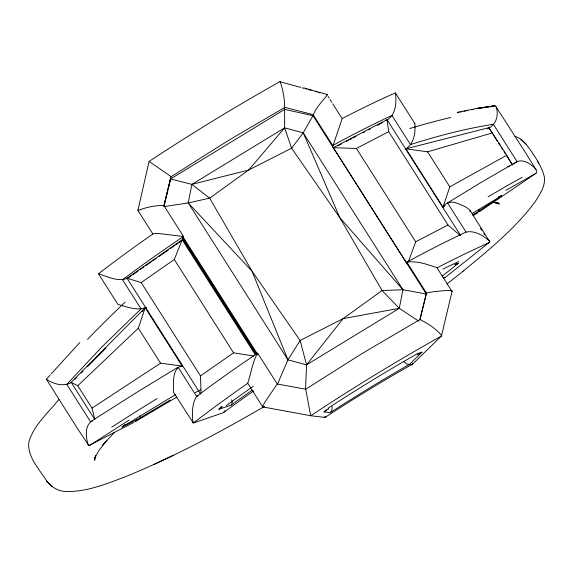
<?xml version="1.0" encoding="UTF-8"?>
<svg xmlns="http://www.w3.org/2000/svg" width="573" height="573" viewBox="0 0 573 573"><rect width="100%" height="100%" fill="white"/><g stroke="black" fill="none" stroke-linecap="round" stroke-linejoin="round"><path stroke-width="0.86" d="M418.82 321.224L399.281 308.31L382.069 290.525L339.753 217.59L291.628 148.192L284.609 127.851L284.645 109.4L312.987 115.682L426.305 294.013L419.966 319.97M305.524 389.504L306.576 364.829L300.102 340.498L251.984 271.101L209.661 198.158L191.905 184.37L170.546 178.962L163.785 206.645L188.238 202.935L209.661 198.158L248.653 170.038L291.628 148.192L303.239 132.821L312.987 115.682M412.238 364.507L412.374 363.189M170.238 181.175L170.826 176.914L169.887 175.746L149.066 161.414L137.892 210.398L152.891 233.999L153.915 233.476L159.258 233.583L183.518 236.484L183.081 239.707L177.995 243.246M284.573 109.909C285.017 100.425 283.126 90.427 280.14 81.502C235.524 106.564 191.797 133.237 149.095 161.436M312.908 116.29C315.308 107.91 322.42 101.593 327.441 94.617L303.969 87.92M332.505 147.132L342.153 118.611L332.777 103.863M406.629 263.781L406.844 262.169C416.836 260.579 427.429 264.447 436.913 267.655L452.025 291.521L441.439 336.036L412.252 364.492M426.226 294.622L426.448 293.011L406.844 262.169M188.238 202.935L191.905 184.37L284.609 127.851L303.239 132.821L402.948 289.745L399.281 308.31L306.576 364.829L287.947 359.858L188.238 202.935L251.984 271.101L287.947 359.858L277.454 384.175M183.518 236.484L163.921 205.643L170.826 176.914L220.87 145.205A365.961 54.206 -32.4 0 1 235.238 136.446L284.924 107.352L313.13 114.672L332.727 145.521M164.279 205.034L165.547 199.841M165.969 198.115L167.875 190.329M168.297 188.596L169.565 183.403M169.988 181.677L170.41 179.943M169.393 184.642L169.816 182.909M257.606 353.133A261.797 38.778 -32.4 0 0 196.646 396.373C191.769 403.721 192.091 414.265 192.979 422.874L196.482 420.646A275.72 40.841 -32.4 0 1 247.694 383.316C251.139 373.381 252.371 362.229 257.642 353.133L277.239 383.974L305.731 389.217L355.776 357.509A365.961 54.206 -32.4 0 1 370.137 348.756L419.83 319.655L426.448 293.011L433.983 291.614L445.887 290.504L451.015 290.554L452.276 291.084L452.025 291.521M479.214 211.1L478.763 209.346M134.061 422.287L88.872 445.586L77.692 428.862L46.37 379.24L49.901 375.358M71.167 382.341L94.882 419.665L92.009 408.134L160.555 363.182L182.228 366.097L145.17 307.773L71.167 382.341L77.778 385.736L138.315 328.186L145.17 307.773L146.409 307.307C137.327 311.411 126.017 306.448 117.931 304.421L98.441 273.751C106.657 276.279 117.737 282.167 127.106 278.371M506.79 155.254L488.812 127.715L405.913 148.808L442.972 207.132L449.812 186.827L506.79 155.254L512.527 165.045L506.833 156.085M408.327 261.832L415.712 241.792L447.979 224.996L459.854 235.202M255.386 354.931L182.221 239.779L127.02 278.213L141.173 282.568L174.292 259.505L182.221 239.779L184.771 240.23M140.156 417.832L139.805 415.704M225.06 410.576L223.513 412.567M446.31 276.659L489.808 241.906L470.161 210.556C466.902 206.803 461.902 205.127 457.376 203.408C451.574 200.958 445.973 201.904 442.299 207.641M221.515 406.558L218.9 409.294L231.234 405.075L235.732 401.838A257.943 39.809 -32.4 0 1 252.242 390.177M470.025 211.824L470.161 210.556M326.345 409.638L324.289 411.715M287.947 359.858L300.102 340.498L343.084 318.652L382.069 290.525L402.948 289.745L426.305 294.013M137.162 419.665L135.221 421.664L177.014 396.974M124.95 424.443L122.042 427.078L140.084 417.939L170.167 400.054M327.154 95.018L327.441 94.617M277.239 383.974L265.077 401.909L262.735 406.099L262.763 406.909L310.688 415.747L325.4 417.445L324.11 417.001M306.576 364.829L343.084 318.652L399.281 308.31M104.594 442.943L102.252 445.751L106.256 440.966L98.778 450.707L94.552 458.651L95.655 455.485L94.674 460.377L94.524 457.763M460.692 235.582L387.047 119.685L386.052 120.738C395.871 115.331 396.81 102.739 395.399 92.955L391.617 94.524M58.811 399.56C48.053 412.968 33.771 425.123 28.836 442.112C27.124 457.089 39.387 469.101 46.606 480.912C51.112 486.799 57.995 491.283 65.558 491.469C87.089 492.164 107.423 483.49 127.17 476.02C174.701 456.437 220.168 432.178 264.568 406.372M284.609 127.851L248.653 170.038L191.905 184.37M103.914 443.767L114.013 432.866M50.861 374.255L79.819 342.561M478.534 210.398L479.393 211.745L535.984 173.325L536.837 171.671L535.934 169.458L526.222 153.808L495.559 106.062L494.95 105.754L477.044 108.462L494.95 105.754M74.913 379.34L76.796 377.449M81.18 373.023L83.064 371.125M87.433 366.727L105.933 348.083M142.018 311.726L143.271 310.466M414.121 123.84L414.859 123.524C415.733 132.735 414.035 144.131 405.24 149.317M328.773 408.771L323.974 411.901L330.299 412.639L334.696 409.795A258 38.635 -32.4 0 1 405.14 366.849L409.502 364.349L422.029 352.116L417.294 354.802M463.027 271.265C488.733 249.986 515.256 228.713 535.189 201.66C539.924 194.125 545.697 186.032 544.314 176.606C541.156 164.73 533.642 154.574 526.558 144.718C523.264 141.245 519.919 137.62 515.07 136.453M463.228 271.101L447.069 283.979M455.055 264.869L458.386 263.286L442.062 276.265M330.299 412.639L332.046 409.989L332.061 406.586M513.816 164.136C520.391 156.651 530.963 163.577 535.934 169.458M98.441 273.751L101.607 271.337M218.9 409.294L222.374 406.723M128.567 277.661L131.511 275.613M132.707 274.775L138.043 271.058M140.227 269.546L143.859 267.018M145.821 265.65L152.031 261.324M153.299 260.443L156.207 258.416M158.929 256.525L162.739 253.868M163.069 253.638L164.451 252.679M164.917 252.349L168.591 249.799M170.661 248.353L175.087 245.273M176.176 244.513L177.558 243.554M201.08 393.142L200.471 375.888L233.591 352.825L253.717 356.019M445.672 277.124L443.194 277.812M472.209 213.5L501.819 195.551L472.746 215.176M89.567 445.493L129.075 420.081M501.819 195.551L498.037 196.947M122.042 427.078L175.761 394.468M473.434 215.498L478.075 212.633L474.702 213.622M170.546 178.962L284.645 109.4M442.972 207.132L445.264 205.743M421.671 352.345L418.376 353.498M458.386 263.286L454.647 264.504M505.852 190.372L535.984 173.325M406.923 263.587L333.278 147.684L387.047 119.685L388.68 131.668L447.979 224.996M337.819 145.857L341.773 143.802M346.4 141.388L348.413 140.342M349.759 139.64L351.779 138.594M353.118 137.892L356.005 136.388M363.124 132.685L364.707 131.862M368.661 129.799L370.237 128.975M377.313 125.294L379.333 124.241M379.727 124.033L382.692 122.493M333.278 147.684L356.413 148.471L388.68 131.668M173.225 455.385L154.044 464.388M486.498 243.84L489.514 242.486M71.604 382.227C63.818 387.262 53.361 383.982 46.37 379.24M92.919 420.618C84.274 424.486 85.8 437.665 88.256 445.157M409.502 364.349L406.751 364.077L404.001 361.828M223.069 412.761L193.323 423.067L173.497 392.247C173.519 384.268 171.685 367.014 182.701 365.853M419.83 319.655L420.131 319.555C427.945 323.623 435.974 328.601 441.539 335.499L441.439 336.036C396.86 360.933 353.297 387.627 310.688 415.747L305.731 389.217M198.151 395.929L196.611 396.38L178.081 367.214L137.133 392.111L90.52 421.685L66.805 384.361L101.192 347.625L141.022 308.89L122.493 279.731M405.913 148.808L427.573 151.831L492.558 132.857M457.834 112.587L459.066 112.322M460.291 112.064L461.509 111.814M463.937 111.312L465.14 111.076M457.211 112.337L476.435 108.533L494.263 105.876M466.343 110.833L467.532 110.603M472.259 109.715L473.427 109.507M479.193 108.512L480.324 108.326M264.518 406.629L262.763 406.909L247.765 383.308M482.581 107.968L483.698 107.796M485.925 107.466L488.117 107.158M490.295 106.865L491.369 106.728M127.879 278.141L127.02 278.213L200.665 394.117M507.75 166.349L509.476 166.242M495.344 202.735L498.295 202.914L494.857 202.606L499.398 204.009L496.239 202.384M493.482 202.491L496.927 202.792M279.839 81.724L300.71 87.404M302.193 87.819L303.676 88.228M305.151 88.65L306.634 89.066M308.109 89.481L311.053 90.319M315.465 91.58L316.933 92.002M318.402 92.425L319.863 92.855M163.921 205.643C155.39 204.984 145.37 207.727 137.892 210.398M496.884 202.72L498.467 203.53M520.836 139.175L526.558 144.718M497.035 202.949L497.708 203.594L496.49 202.405M46.606 480.912L52.258 486.635M402.948 289.745L339.753 217.59L303.239 132.821M489.564 241.154C483.54 235.668 474.38 230.124 466.071 232.101L447.542 202.935L480.833 182.572L517.075 161.629L493.36 124.305C465.219 128.703 437.586 135.937 410.483 144.611L391.946 115.452M491.655 132.191L488.812 127.715L487.487 128.81C496.146 125.222 499.147 114.951 496.082 106.728M493.081 134.433L497.35 141.151M498.768 143.393L500.193 145.635M501.146 147.125L502.564 149.367M503.989 151.601L505.415 153.843M395.399 92.955L414.859 123.524M480.482 228.276L481.907 230.525M483.813 233.512L484.758 235.009M427.573 151.831L449.812 186.827M328.093 96.486L329.031 97.962M329.969 99.437L331.846 102.388M356.413 148.471L415.712 241.792M182.508 236.119L257.893 354.759M182.859 237.859L256.797 354.229M182.264 238.425L255.766 354.1M174.292 259.505L233.591 352.825M141.173 282.568L200.471 375.888M138.315 328.186L160.555 363.182M77.778 385.736L92.009 408.134M537.653 161.249L538.67 163.147M231.707 399.668L232.208 402.69L231.385 404.918A11.84 5.171 59.2 0 1 231.234 405.075M94.194 457.275L94.767 458.844L94.559 457.913M437.113 267.842A275.72 40.841 -32.4 0 1 486.427 243.897M406.894 262.112A261.797 38.778 -32.4 0 1 466.035 232.137M488.132 196.833A432.708 32.833 -36.1 0 1 522.29 177.25M111.706 427.207A432.708 40.49 -27.9 0 1 157.181 398.522M342.231 118.525A275.72 40.841 -32.4 0 1 391.545 94.588M332.77 145.463A261.797 38.778 -32.4 0 1 391.911 115.488M409.788 128.517A432.708 94.767 -28.7 0 1 450.743 117.501M101.672 271.316A275.72 40.841 -32.4 0 1 152.819 234.006M122.529 279.717A261.797 38.778 -32.4 0 1 183.482 236.477M87.526 339.366A432.708 87.103 -37.1 0 1 125.1 302.157M325.192 417.337A241.362 36.156 -32.4 0 1 412.481 364.149M412.395 364.629A6.002 2.113 32.9 0 1 410.676 364.729M223.678 412.524A241.126 35.977 -32.4 0 1 253.739 390.908M443.588 278.177A241.126 35.977 -32.4 0 1 445.55 277.246M325.715 416.55A6.002 0.817 82.8 0 1 325.564 417.438M195.221 392.72A262.484 24.754 -26.5 0 1 200.858 389.576M226.192 405.67A254.878 36.357 -32.4 0 1 253.259 386.309M442.943 269.102A254.878 38.785 -32.7 0 1 458.715 261.524M422.036 352.13A11.095 9.949 77 0 1 421.678 352.352M327.957 408.255A271.351 40.461 -32.5 0 1 418.462 353.054M324.282 411.708A11.095 8.488 45 0 1 323.967 411.887"/></g></svg>
